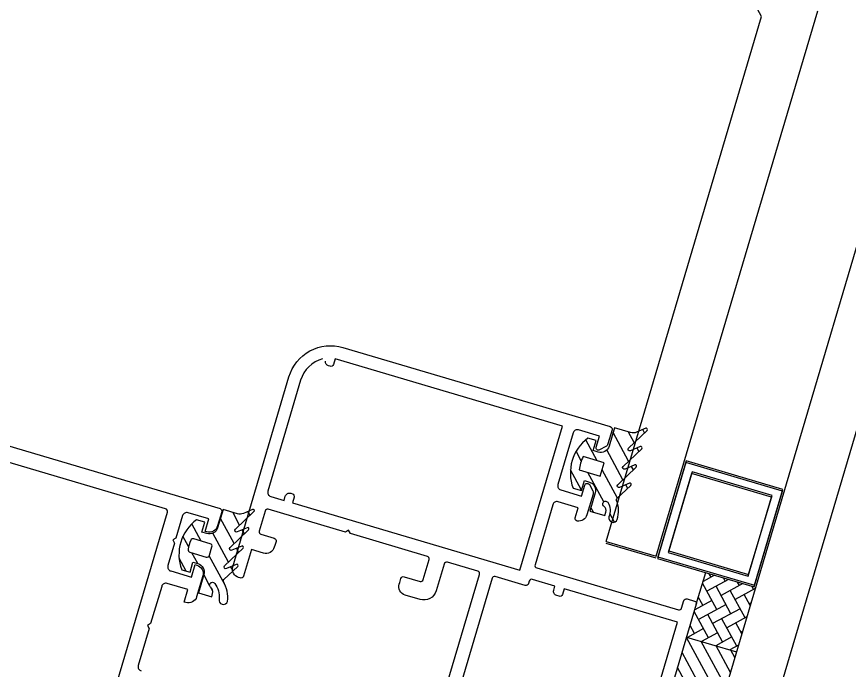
# Model space of a CAD drawing. Header units: millimetres. Extents: x 62878 to 70819, y -67946 to -61850.
# Drawn here: x 67565.49 to 67575.08, y -66983.72 to -66976.2 of the extents above; entities that cross this region are included whole.
import ezdxf

# ---------------------------------------------------------------- set-up
doc = ezdxf.new("R2010")
doc.units = ezdxf.units.MM
doc.layers.add('DOGRAMA', color=171, linetype='Continuous', lineweight=0)
doc.layers.add('DOĞRAMA-yeni', color=40, linetype='Continuous')
pattern_1 = [(118.50578, (67528.28847, -67087.4451), (-0.13950457, -0.07576304), [])]

# ---------------------------------------------------------------- blocks, each defined once
blk = doc.blocks.new('SPANDREL PAN.93')
at = {"layer": 'DOĞRAMA-yeni', "color": 122, "lineweight": -2}
for p, q in [((36515.706, 28075.1307), (36489.3185, 28164.4291)), ((36515.1023, 28075.0566), (36488.7714, 28164.1632)), ((36514.9441, 28084.0609), (36521.7003, 28096.4848)), ((36516.154, 28077.8491), (36514.2983, 28084.1292)), ((36516.7294, 28078.0191), (36514.9441, 28084.0609)), ((36516.7294, 28078.0191), (36516.154, 28077.8491))]:
    blk.add_line(p, q, dxfattribs=at)
for points in [[(36515.0224, 28077.5147), (36514.6965, 28078.6176), (36515.809, 28078.9463), (36516.1349, 28077.8434)], [(36515.09, 28077.6389), (36514.8208, 28078.55), (36515.7414, 28078.822), (36516.0106, 28077.911)]]:
    blk.add_lwpolyline(points, close=True, dxfattribs=at)

msp = doc.modelspace()

# ---------------------------------------------------------------- hatches: boundary and pattern name
at = {"layer": 'DOGRAMA', "lineweight": -2}
h = msp.add_hatch(dxfattribs=at)
h.set_pattern_fill('ANSI31', color=256, scale=0.05, angle=73.50578, style=0)
h.set_pattern_definition(pattern_1)
edge = h.paths.add_edge_path(flags=16)
edge.add_arc((67572.3674, -66981.4514), 0.4, 151.96883, 175.04274)
edge.add_line((67571.9689, -66981.4168), (67572.2105, -66981.4884))
edge.add_line((67572.2105, -66981.4884), (67572.2559, -66981.335))
edge.add_line((67572.2559, -66981.335), (67572.0143, -66981.2634))
edge = h.paths.add_edge_path()
edge.add_arc((67572.3674, -66981.4514), 0.5, 126.63589, 200.37568)
edge.add_line((67571.8987, -66981.6255), (67571.9946, -66981.6539))
edge.add_line((67571.9946, -66981.6539), (67572.0286, -66981.5388))
edge.add_line((67572.0286, -66981.5388), (67572.0862, -66981.5559))
edge.add_arc((67572.0578, -66981.6517), 0.1, -16.49422, 73.50578, ccw=False)
edge.add_line((67572.1537, -66981.6801), (67572.0912, -66981.8911))
edge.add_line((67572.0912, -66981.8911), (67572.2638, -66981.9422))
edge.add_line((67572.2638, -66981.9422), (67572.275, -66981.9043))
edge.add_arc((67572.2127, -66981.8859), 0.065, 343.50578, 411.91512)
edge.add_arc((67572.2729, -66981.809), 0.0327, 38.07551, 231.91512, ccw=False)
edge.add_arc((67572.1251, -66981.8867), 0.1993, -20.8439, 29.42201, ccw=False)
edge.add_arc((67572.3597, -66981.9705), 0.05, 165.02039, 342.53363)
edge.add_arc((67572.0989, -66981.8887), 0.3233, 342.56514, 381.89145)
edge.add_arc((67572.4175, -66981.7607), 0.02, 133.50578, 201.89145, ccw=False)
edge.add_line((67572.4037, -66981.7462), (67572.5633, -66981.5947))
edge.add_arc((67572.553, -66981.5838), 0.015, 313.50578, 473.50578)
edge.add_line((67572.547, -66981.57), (67572.4341, -66981.6191))
edge.add_arc((67572.4261, -66981.6008), 0.02, 133.50578, 293.50578, ccw=False)
edge.add_line((67572.4123, -66981.5863), (67572.6258, -66981.3837))
edge.add_arc((67572.6154, -66981.3729), 0.015, 313.50578, 473.50578)
edge.add_line((67572.6095, -66981.3591), (67572.4966, -66981.4082))
edge.add_arc((67572.4886, -66981.3899), 0.02, 133.50578, 293.50578, ccw=False)
edge.add_line((67572.4748, -66981.3754), (67572.6882, -66981.1728))
edge.add_arc((67572.6779, -66981.1619), 0.015, 313.50578, 473.50578)
edge.add_line((67572.6719, -66981.1481), (67572.559, -66981.1973))
edge.add_arc((67572.551, -66981.1789), 0.02, 133.50579, 293.50579, ccw=False)
edge.add_line((67572.5373, -66981.1644), (67572.7507, -66980.9618))
edge.add_arc((67572.7404, -66980.951), 0.015, 313.50578, 473.50579)
edge.add_line((67572.7344, -66980.9372), (67572.629, -66980.983))
edge.add_arc((67572.5892, -66980.8913), 0.1, 253.50578, 293.50578, ccw=False)
edge.add_line((67572.5608, -66980.9872), (67572.3751, -66980.9322))
edge.add_line((67572.3751, -66980.9322), (67572.3127, -66981.1432))
edge.add_arc((67572.2168, -66981.1148), 0.1, 253.50578, 343.50578, ccw=False)
edge.add_line((67572.1884, -66981.2107), (67572.1309, -66981.1936))
edge.add_line((67572.1309, -66981.1936), (67572.1649, -66981.0786))
edge.add_line((67572.1649, -66981.0786), (67572.069, -66981.0502))
h = msp.add_hatch(dxfattribs=at)
h.set_pattern_fill('ANSI31', color=256, scale=0.05, angle=73.50578, style=0)
h.set_pattern_definition(pattern_1)
edge = h.paths.add_edge_path()
edge.add_arc((67568.0634, -66981.8248), 0.1, 253.50578, 293.50578, ccw=False)
edge.add_line((67568.0351, -66981.9207), (67567.8691, -66981.8715))
edge.add_line((67567.8691, -66981.8715), (67567.8066, -66982.0825))
edge.add_arc((67567.7108, -66982.0541), 0.1, 253.50578, 343.50578, ccw=False)
edge.add_line((67567.6824, -66982.15), (67567.6248, -66982.1329))
edge.add_line((67567.6248, -66982.1329), (67567.6589, -66982.0179))
edge.add_line((67567.6589, -66982.0179), (67567.563, -66981.9895))
edge.add_arc((67567.8614, -66982.3907), 0.5, 126.63589, 200.37568)
edge.add_line((67567.3927, -66982.5648), (67567.4885, -66982.5932))
edge.add_line((67567.4885, -66982.5932), (67567.5226, -66982.4781))
edge.add_line((67567.5226, -66982.4781), (67567.5802, -66982.4952))
edge.add_arc((67567.5518, -66982.5911), 0.1, -16.49422, 73.50578, ccw=False)
edge.add_line((67567.6476, -66982.6194), (67567.5852, -66982.8304))
edge.add_line((67567.5852, -66982.8304), (67567.7381, -66982.8757))
edge.add_line((67567.7381, -66982.8757), (67567.7493, -66982.8378))
edge.add_arc((67567.687, -66982.8194), 0.065, 343.50578, 411.91512)
edge.add_arc((67567.7472, -66982.7425), 0.0327, 38.07551, 231.91512, ccw=False)
edge.add_arc((67567.5838, -66982.8739), 0.2424, -6.80352, 38.70325, ccw=False)
edge.add_arc((67567.8728, -66982.9155), 0.05, 165.02039, 342.53363)
edge.add_arc((67567.5513, -66982.8875), 0.3718, 353.35429, 390.00581)
edge.add_arc((67567.8918, -66982.6941), 0.02, 133.50578, 201.89145, ccw=False)
edge.add_line((67567.878, -66982.6796), (67568.0376, -66982.5282))
edge.add_arc((67568.0273, -66982.5173), 0.015, 313.50578, 473.50579)
edge.add_line((67568.0213, -66982.5035), (67567.9084, -66982.5526))
edge.add_arc((67567.9004, -66982.5343), 0.02, 133.50579, 293.50579, ccw=False)
edge.add_line((67567.8866, -66982.5198), (67568.1001, -66982.3172))
edge.add_arc((67568.0897, -66982.3063), 0.015, 313.50578, 473.50578)
edge.add_line((67568.0838, -66982.2926), (67567.9708, -66982.3417))
edge.add_arc((67567.9629, -66982.3233), 0.02, 133.50578, 293.50578, ccw=False)
edge.add_line((67567.9491, -66982.3088), (67568.1625, -66982.1063))
edge.add_arc((67568.1522, -66982.0954), 0.015, 313.50578, 473.50578)
edge.add_line((67568.1462, -66982.0816), (67568.0333, -66982.1307))
edge.add_arc((67568.0253, -66982.1124), 0.02, 133.50579, 293.50578, ccw=False)
edge.add_line((67568.0116, -66982.0979), (67568.225, -66981.8953))
edge.add_arc((67568.2147, -66981.8844), 0.015, 313.50578, 473.50578)
edge.add_line((67568.2087, -66981.8707), (67568.1033, -66981.9165))
edge = h.paths.add_edge_path(flags=16)
edge.add_line((67567.4871, -66982.3633), (67567.6757, -66982.4192))
edge.add_arc((67567.6842, -66982.3904), 0.03, 253.50578, 343.50578)
edge.add_line((67567.7129, -66982.3989), (67567.7413, -66982.303))
edge.add_arc((67567.7126, -66982.2945), 0.03, 343.50578, 433.50578)
edge.add_line((67567.7211, -66982.2657), (67567.5326, -66982.2099))
edge.add_arc((67567.5241, -66982.2387), 0.03, 73.50578, 155.73935)
edge.add_arc((67567.8614, -66982.3907), 0.4, 155.73935, 171.27222)
edge.add_arc((67567.4957, -66982.3346), 0.03, 171.27222, 253.50578)
h = msp.add_hatch(dxfattribs=at)
h.set_pattern_fill('AR-HBONE', color=256, scale=0.03, angle=73.50578, style=0)
h.set_pattern_definition([(208.5058, (67540.25188, -66968.47245), (-0.16272197, 0.04818257), [0.36, -0.12]), (118.5058, (67540.14643, -66968.52972), (-0.16272197, 0.04818257), [0.36, -0.12])])
h.paths.add_polyline_path([(67573.3541, -66982.8387), (67573.4251, -66982.5989), (67574.0004, -66982.7693), (67573.7808, -66983.5109), (67573.2055, -66983.3406)])
h = msp.add_hatch(dxfattribs=at)
h.set_pattern_fill('ANSI31', color=256, scale=0.04, angle=73.50578, style=0)
h.set_pattern_definition([(118.50578, (67522.52492, -67106.90973), (-0.11160365, -0.06061043), [])])
h.paths.add_polyline_path([(67573.1534, -66983.6135, -0.414214), (67573.1192, -66983.6321), (67572.7494, -66984.881, -0.153231), (67573.2963, -66985.1472), (67573.7023, -66983.7761)])
h.paths.add_polyline_path([(67573.2055, -66983.3406), (67573.1348, -66983.5794, -0.414214), (67573.1534, -66983.6135), (67573.7023, -66983.7761), (67573.7808, -66983.5109)])

# ---------------------------------------------------------------- linework, layer by layer
for p, q in [((67572.2745, -66982.2582), (67572.8498, -66982.4286)), ((67573.3172, -66982.9633), (67573.4251, -66982.5989)), ((67573.2055, -66983.3406), (67573.7808, -66983.5109)), ((67573.2055, -66983.3406), (67573.7808, -66983.5109))]:
    msp.add_line(p, q, dxfattribs=at)
at = {"layer": 'DOGRAMA', "lineweight": -2, "ltscale": 0.5}
for points in [[(67557.7282, -66978.8688), (67567.8345, -66981.8613, -0.414214), (67567.8547, -66981.8986), (67567.8065, -66982.0616, -0.414214), (67567.6822, -66982.1291), (67567.663, -66982.1234), (67567.7056, -66981.9796), (67567.4659, -66981.9086, 0.414214), (67567.4038, -66981.9423), (67567.3271, -66982.2012), (67567.2898, -66982.2215), (67567.3101, -66982.2588), (67567.2334, -66982.5176, 0.414214), (67567.2672, -66982.5798), (67567.5069, -66982.6508), (67567.5495, -66982.5069), (67567.5686, -66982.5126, -0.414214), (67567.6361, -66982.6369), (67567.5651, -66982.8766, -0.414214), (67567.4409, -66982.9441), (67567.4217, -66982.9384), (67567.4643, -66982.7946), (67567.2246, -66982.7236, 0.414214), (67567.1624, -66982.7574), (67567.0356, -66983.1858), (67566.9983, -66983.2061), (67567.0185, -66983.2434), (67566.8927, -66983.6683, 0.414214), (67566.9265, -66983.7304)], [(67570.3051, -66984.3658), (67570.8218, -66982.6207, 0.414214), (67570.8016, -66982.5834), (67570.4516, -66982.4798, 0.414214), (67570.4143, -66982.5), (67570.3235, -66982.8069, -0.414214), (67570.137, -66982.9081), (67569.9644, -66982.857, -0.414214), (67569.897, -66982.7327), (67569.9026, -66982.7136), (67569.9168, -66982.6656, -0.414214), (67569.9541, -66982.6454), (67570.1363, -66982.6993, 0.414214), (67570.1736, -66982.6791), (67570.2417, -66982.4489, 0.414214), (67570.2215, -66982.4117), (67569.3345, -66982.149), (67569.3143, -66982.1117), (67569.277, -66982.132), (67568.3901, -66981.8694, 0.414214), (67568.3528, -66981.8896), (67568.2846, -66982.1197, 0.414214), (67568.3049, -66982.157), (67568.4583, -66982.2024, -0.414214), (67568.4786, -66982.2397), (67568.4644, -66982.2877), (67568.4587, -66982.3069, -0.414214), (67568.3344, -66982.3743), (67568.1954, -66982.3332), (67568.1045, -66982.64, -0.414214), (67568.0672, -66982.6603), (67568.0481, -66982.6546, -0.414214), (67567.9806, -66982.5303), (67568.6279, -66980.3441, -0.414214), (67569.2493, -66980.0067), (67572.3272, -66980.918, -0.414214), (67572.3474, -66980.9553), (67572.2994, -66981.1176, -0.19911), (67572.2753, -66981.1474), (67572.2044, -66981.1859, -0.668097), (67572.1637, -66981.153), (67572.2011, -66981.0267), (67571.9614, -66980.9557, 0.414214), (67571.8993, -66980.9895), (67571.7233, -66981.584, 0.414214), (67571.757, -66981.6461), (67571.9967, -66981.7171), (67572.0341, -66981.5908, -0.668097), (67572.0861, -66981.5853), (67572.1246, -66981.6563, -0.198962), (67572.1286, -66981.6943), (67572.0576, -66981.934, -0.372839), (67571.9473, -66982.0046, -0.45685), (67571.9229, -66981.9664), (67571.957, -66981.8513), (67571.7268, -66981.7832, 0.414214), (67571.6647, -66981.8169), (67571.4603, -66982.5073, 0.414214), (67571.4805, -66982.5446), (67573.1106, -66983.0273, 0.414214), (67573.1479, -66983.007), (67573.1734, -66982.9207, -0.414214), (67573.2107, -66982.9005), (67573.297, -66982.926, -0.414214), (67573.3172, -66982.9633), (67572.7295, -66984.9481, -0.414214)], [(67569.0157, -66980.1379, 0.26214), (67568.7621, -66980.3839), (67568.3845, -66981.6591, 0.414214), (67568.4183, -66981.7213), (67568.5717, -66981.7667), (67568.5859, -66981.7188, -0.414214), (67568.648, -66981.685), (67568.6672, -66981.6907, -0.414214), (67568.6874, -66981.728), (67568.6676, -66981.7951), (67571.2852, -66982.5702), (67571.7764, -66980.9114), (67569.1588, -66980.1363), (67569.1389, -66980.2034, -0.414214), (67569.1016, -66980.2237), (67569.0824, -66980.218, -0.361813), (67569.0469, -66980.1648)]]:
    msp.add_lwpolyline(points, format="xyb", dxfattribs=at)
msp.add_lwpolyline([(67559.9784, -66979.7228), (67559.6428, -66979.6234), (67557.8497, -66979.0925, 0.414214), (67557.8124, -66979.1127), (67556.5121, -66983.5043, 0.414214), (67556.5323, -66983.5416), (67558.3254, -66984.0725), (67558.661, -66984.1719), (67565.8907, -66986.3126, 0.414214), (67565.928, -66986.2923), (67567.2283, -66981.9008, 0.414214), (67567.2081, -66981.8635)], format="xyb", close=True, dxfattribs=at)
at = {"layer": 'DOGRAMA', "lineweight": -2}
for points in [[(67572.069, -66981.0502, 0.333333), (67571.8987, -66981.6255), (67571.9946, -66981.6539), (67572.0286, -66981.5388), (67572.0862, -66981.5559, -0.414214), (67572.1537, -66981.6801), (67572.0912, -66981.8911), (67572.2638, -66981.9422), (67572.275, -66981.9043, 0.307685), (67572.2528, -66981.8347, -1.128702), (67572.2987, -66981.7888, -0.222912), (67572.3113, -66981.9576, 0.978531), (67572.4074, -66981.9856, 0.173298), (67572.3989, -66981.7681, -0.307572), (67572.4037, -66981.7462), (67572.5633, -66981.5947, 0.8391), (67572.547, -66981.57), (67572.4341, -66981.6191, -0.8391), (67572.4123, -66981.5863), (67572.6258, -66981.3837, 0.8391), (67572.6095, -66981.3591), (67572.4966, -66981.4082, -0.8391), (67572.4748, -66981.3754), (67572.6882, -66981.1728, 0.8391), (67572.6719, -66981.1481), (67572.559, -66981.1973, -0.8391), (67572.5373, -66981.1644), (67572.7507, -66980.9618, 0.8391), (67572.7344, -66980.9372), (67572.629, -66980.983, -0.176327), (67572.5608, -66980.9872), (67572.3751, -66980.9322), (67572.3127, -66981.1432, -0.414214), (67572.1884, -66981.2107), (67572.1309, -66981.1936), (67572.1649, -66981.0786)], [(67572.0143, -66981.2634, 0.101021), (67571.9689, -66981.4168), (67572.2105, -66981.4884), (67572.2559, -66981.335)], [(67572.0143, -66981.2634, 0.101021), (67571.9689, -66981.4168), (67572.2105, -66981.4884), (67572.2559, -66981.335)], [(67568.1033, -66981.9165, -0.176327), (67568.0351, -66981.9207), (67567.8691, -66981.8715), (67567.8066, -66982.0825, -0.414214), (67567.6824, -66982.15), (67567.6248, -66982.1329), (67567.6589, -66982.0179), (67567.563, -66981.9895, 0.333333), (67567.3927, -66982.5648), (67567.4885, -66982.5932), (67567.5226, -66982.4781), (67567.5802, -66982.4952, -0.414214), (67567.6476, -66982.6194), (67567.5852, -66982.8304), (67567.7381, -66982.8757), (67567.7493, -66982.8378, 0.307685), (67567.7271, -66982.7682, -1.128702), (67567.773, -66982.7223, -0.201212), (67567.8245, -66982.9026, 0.978531), (67567.9205, -66982.9306, 0.1613), (67567.8732, -66982.7016, -0.307572), (67567.878, -66982.6796), (67568.0376, -66982.5282, 0.8391), (67568.0213, -66982.5035), (67567.9084, -66982.5526, -0.8391), (67567.8866, -66982.5198), (67568.1001, -66982.3172, 0.8391), (67568.0838, -66982.2926), (67567.9708, -66982.3417, -0.8391), (67567.9491, -66982.3088), (67568.1625, -66982.1063, 0.8391), (67568.1462, -66982.0816), (67568.0333, -66982.1307, -0.8391), (67568.0116, -66982.0979), (67568.225, -66981.8953, 0.8391), (67568.2087, -66981.8707)], [(67567.4871, -66982.3633), (67567.6757, -66982.4192, 0.414214), (67567.7129, -66982.3989), (67567.7413, -66982.303, 0.414214), (67567.7211, -66982.2657), (67567.5326, -66982.2099, 0.375047), (67567.4967, -66982.2264, 0.067879), (67567.466, -66982.33, 0.375047)]]:
    msp.add_lwpolyline(points, format="xyb", close=True, dxfattribs=at)
for points in [[(67573.9813, -66982.7636), (67574.3078, -66981.6609), (67573.1955, -66981.3316), (67572.869, -66982.4343)], [(67573.9138, -66982.6393), (67574.1835, -66981.7284), (67573.263, -66981.4559), (67572.9933, -66982.3668)]]:
    msp.add_lwpolyline(points, close=True, dxfattribs=at)
at = {"layer": 'DOGRAMA', "linetype": 'ByBlock', "lineweight": -2}
msp.add_lwpolyline([(67572.7305, -66984.4165), (67573.0996, -66983.17), (67571.7956, -66982.7839), (67571.7757, -66982.851, -0.414214), (67571.7384, -66982.8713), (67571.7096, -66982.8627, -0.414214), (67571.6759, -66982.8006), (67571.6901, -66982.7527), (67571.4312, -66982.676, 0.414214), (67571.3939, -66982.6962), (67571.3854, -66982.725, -0.414214), (67571.3481, -66982.7453), (67571.0029, -66982.643, 0.414214), (67570.9656, -66982.6633), (67570.6051, -66983.881, 0.414214)], format="xyb", dxfattribs=at)

# ---------------------------------------------------------------- block references
at = {"layer": 'DOĞRAMA-yeni', "xscale": -1, "rotation": 359.9643240394448}
msp.add_blockref('SPANDREL PAN.93', (104071.5196, -95082.9903), dxfattribs=at)

doc.saveas('drawing.dxf')
